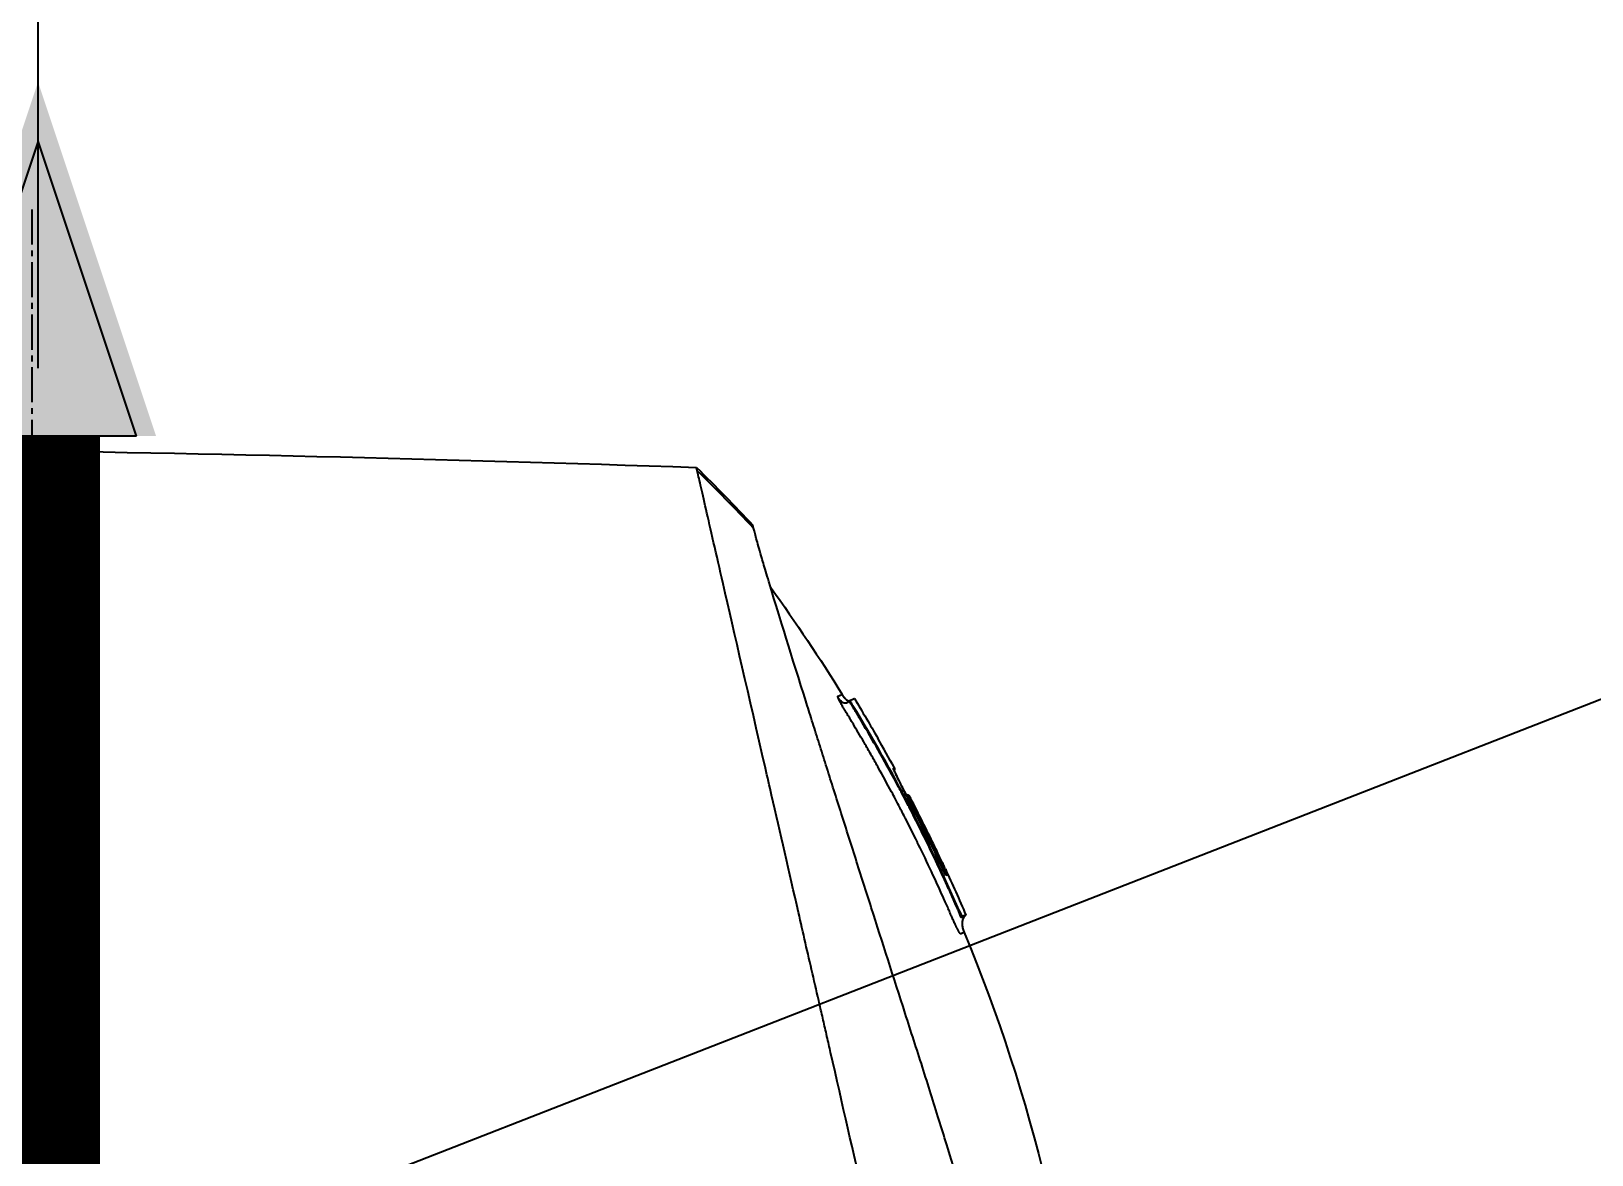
# Model space of a CAD drawing. Header units: millimetres. Extents: x 0 to 4378, y 0 to 2376.
# Drawn here: x 1644.7 to 1720.1, y 1595.6 to 1649.9 of the extents above; entities that cross this region are included whole.
import ezdxf

# ---------------------------------------------------------------- set-up
doc = ezdxf.new("R2010")
doc.units = ezdxf.units.MM
doc.header["$LTSCALE"] = 0.2
doc.linetypes.add('CENTER2', pattern=[1.125, 0.75, -0.125, 0.125, -0.125])
doc.layers.add('02_Center Line', color=1, linetype='CENTER2')
doc.layers.add('12_Before Rev.Num.', color=5, linetype='Continuous')
doc.styles.add('Rainbow-5.0 Style', font='malgunsl.ttf')
doc.dimstyles.new('Rainbow-5.0 Style', dxfattribs={"dimtxt": 4, "dimasz": 2.5, "dimexe": 1, "dimexo": 1, "dimgap": 1, "dimtad": 1, "dimdsep": 46, "dimtxsty": 'Rainbow-5.0 Style', "dimcen": 0, "dimclrd": 251, "dimclre": 251, "dimclrt": 7, "dimazin": 3, "dimtp": 0.1, "dimtm": 0.1, "dimtfac": 0.61, "dimtmove": 0, "dimatfit": 3, "dimfxl": 1, "dimlwd": -1, "dimlwe": -1, "dimarcsym": 1})

# ---------------------------------------------------------------- blocks, each defined once
blk = doc.blocks.new('A$C20a5dee6')
for p, q in [((34.574, 1023.623), (34.574, 1023.623)), ((39.242, 1015.311), (39.209, 1015.277)), ((39.379, 1015.043), (39.353, 1015.016)), ((43.922, 1006.86), (43.859, 1006.835)), ((44.49, 1005.093), (44.518, 1005.121)), ((44.608, 1004.806), (44.656, 1004.854)), ((44.833, 1004.925), (44.785, 1004.877))]:
    blk.add_line(p, q)
for centre, radius, start, end in [((-30.799, 972.597), 82.251, 28.65418, 29.79857), ((-30.136, 972.952), 81.499, 25.8226, 27.58961)]:
    blk.add_arc(centre, radius, start, end)
for centre, major_axis, ratio, start_param, end_param in [((14.853, 987.976), (-32.061, 52.728), 0.606634, 5.046093, 5.111834), ((-25.686, 986.906), (66.266, 26.567), 0.000011, 0.000001, 0.010493), ((-27.395, 984.45), (68.777, 27.59), 0.000012, 0.010241, 0.035276), ((41.969, 1010.635), (-0.0464, 0.0886), 0.999416, 4.712389, 6.054856), ((42.055, 1010.644), (-0.128, 0.063), 0.594731, 5.762809, 5.790684), ((-28.144, 982.574), (70.243, 28.124), 0.000013, 0.010001, 0.034555), ((-29.47, 973.168), (-33.667, 73.33), 1, 4.712389, 4.762315), ((-29.767, 973.086), (37.396, -71.919), 1, 1.521054, 1.570796), ((44.537, 1005.129), (-0.119, 0.275), 0.068449, 1.568978, 3.139771)]:
    blk.add_ellipse(centre, major_axis=major_axis, ratio=ratio, start_param=start_param, end_param=end_param)
for points in [[(-41.572, 1027.473), (-17.109, 1027.718), (7.366, 1027.415), (31.816, 1026.563)], [(31.816, 1026.563), (32.743, 1025.653), (33.651, 1024.722), (34.537, 1023.773)], [(35.402, 1020.755), (36.616, 1019.076), (37.771, 1017.351), (38.858, 1015.588)], [(39.155, 1015.227), (38.961, 1015.08), (38.819, 1015.212), (38.678, 1015.401)], [(39.157, 1015.228), (39.156, 1015.228), (39.155, 1015.227), (39.155, 1015.227)], [(39.201, 1015.269), (39.204, 1015.272), (39.206, 1015.274), (39.208, 1015.277)], [(39.208, 1015.277), (39.208, 1015.277), (39.208, 1015.277), (39.208, 1015.277)], [(39.21, 1015.268), (39.21, 1015.268), (39.21, 1015.268), (39.21, 1015.268)], [(39.21, 1015.268), (39.21, 1015.268), (39.21, 1015.268), (39.21, 1015.268)], [(39.447, 1015.393), (39.833, 1014.758), (40.211, 1014.118), (40.58, 1013.474)], [(40.58, 1013.474), (40.584, 1013.467), (40.587, 1013.459), (40.589, 1013.451)], [(41.339, 1012.023), (41.347, 1012.009), (41.35, 1011.992), (41.35, 1011.975)], [(41.957, 1010.734), (41.958, 1010.735), (41.959, 1010.735), (41.959, 1010.735)], [(42.152, 1010.482), (42.15, 1010.481), (42.122, 1010.466), (42.089, 1010.45)], [(43.841, 1007.157), (44.183, 1006.418), (44.514, 1005.674), (44.833, 1004.925)], [(43.859, 1006.835), (43.859, 1006.836), (43.858, 1006.838), (43.858, 1006.839)], [(44.833, 1004.925), (44.833, 1004.925), (44.774, 1004.901), (44.656, 1004.854)], [(44.753, 1004.084), (44.753, 1004.084), (44.753, 1004.084), (44.753, 1004.084)]]:
    blk.add_open_spline(points, degree=3)
for points, knots in [([(-41.572, 1027.473), (-41.572, 1027.473), (-41.508, 1027.408), (-41.255, 1027.155), (-41.065, 1026.966), (-40.32, 1026.22), (-39.591, 1025.492), (-38.408, 1024.308), (-38.13, 1024.03), (-37.505, 1023.406), (-37.154, 1023.054), (-35.805, 1021.706), (-34.709, 1020.609), (-33.212, 1019.112), (-32.892, 1018.793), (-31.818, 1017.719), (-31.042, 1016.942), (-29.381, 1015.282), (-28.493, 1014.394), (-27.112, 1013.013), (-26.634, 1012.535), (-25.651, 1011.552), (-25.144, 1011.045), (-24.102, 1010.003), (-23.566, 1009.466), (-21.873, 1007.774), (-20.698, 1006.599), (-18.888, 1004.789), (-18.263, 1004.164), (-16.977, 1002.878), (-16.317, 1002.218), (-14.963, 1000.864), (-14.268, 1000.169), (-13.215, 999.116), (-12.858, 998.759), (-11.755, 997.656), (-11.006, 996.907), (-8.625, 994.527), (-6.984, 992.884), (-4.935, 990.837), (-4.533, 990.435), (-3.594, 989.496), (-3.057, 988.958), (-2.165, 988.066), (-1.838, 987.74), (-1.404, 987.306), (-1.341, 987.243), (-1.203, 987.104), (-1.131, 987.032), (-0.806, 986.707), (-0.611, 986.512), (-0.258, 986.159), (-0.162, 986.063), (0.124, 985.777), (0.27, 985.631), (0.58, 985.322), (0.732, 985.17), (0.985, 984.917), (1.085, 984.816), (1.275, 984.626), (1.357, 984.545), (1.554, 984.348), (1.66, 984.241), (1.858, 984.043), (1.948, 983.953), (3.305, 982.598), (4.569, 981.333), (6.636, 979.265), (7.441, 978.46), (9.011, 976.891), (9.777, 976.125), (10.907, 974.994), (11.275, 974.627), (12.375, 973.526), (13.107, 972.795), (16.568, 969.334), (19.239, 966.663), (21.936, 963.966), (22.073, 963.829), (22.346, 963.556), (22.482, 963.42), (22.752, 963.15), (22.887, 963.015), (23.128, 962.774), (23.235, 962.667), (23.887, 962.016), (24.428, 961.474), (25.112, 960.79), (25.263, 960.639), (25.543, 960.359), (25.673, 960.229), (25.933, 959.969), (26.063, 959.839), (26.358, 959.544), (26.523, 959.38), (26.843, 959.06), (26.998, 958.905), (27.326, 958.576), (27.498, 958.404), (27.749, 958.153), (27.827, 958.075), (28.017, 957.885), (28.129, 957.773), (28.37, 957.532), (28.5, 957.402), (28.815, 957.087), (29, 956.902), (29.38, 956.522), (29.574, 956.328), (30.158, 955.744), (30.543, 955.359), (31.012, 954.891), (31.1, 954.802), (31.329, 954.574), (31.467, 954.435), (31.753, 954.149), (31.899, 954.003), (32.2, 953.703), (32.354, 953.548), (32.659, 953.243), (32.81, 953.093), (33.102, 952.8), (33.244, 952.658), (33.661, 952.242), (33.931, 951.972), (34.445, 951.458), (34.689, 951.213), (35.153, 950.749), (35.373, 950.529), (35.989, 949.913), (36.374, 949.529), (37.06, 948.843), (37.366, 948.536), (37.91, 947.992), (38.151, 947.751), (38.578, 947.325), (38.766, 947.136), (39.022, 946.881), (39.097, 946.805), (39.309, 946.594), (39.439, 946.464), (39.775, 946.127), (39.965, 945.938), (40.375, 945.528), (40.562, 945.341), (40.75, 945.153), (40.797, 945.106), (40.843, 945.059), (40.855, 945.048), (40.87, 945.032), (40.874, 945.029), (40.874, 945.029)], [-21.000836, -21.000836, -21.000836, -21.000836, -20.328863, -20.328863, -19.655828, -19.655828, -18.308332, -18.308332, -17.924512, -17.924512, -17.485993, -17.485993, -16.316696, -16.316696, -16.006668, -16.006668, -15.296307, -15.296307, -14.534305, -14.534305, -14.139555, -14.139555, -13.730091, -13.730091, -13.30546, -13.30546, -12.401825, -12.401825, -11.929878, -11.929878, -11.437802, -11.437802, -10.9252, -10.9252, -10.663362, -10.663362, -10.117833, -10.117833, -8.934625, -8.934625, -8.645977, -8.645977, -8.260408, -8.260408, -8.006475, -8.006475, -7.961161, -7.961161, -7.91407, -7.91407, -7.778509, -7.778509, -7.724161, -7.724161, -7.666804, -7.666804, -7.602838, -7.602838, -7.565627, -7.565627, -7.532521, -7.532521, -7.488032, -7.488032, -7.450837, -7.450837, -6.924212, -6.924212, -6.587553, -6.587553, -6.265466, -6.265466, -6.109966, -6.109966, -5.79866, -5.79866, -4.627003, -4.627003, -4.564096, -4.564096, -4.501625, -4.501625, -4.439084, -4.439084, -4.389917, -4.389917, -4.135415, -4.135415, -4.06302, -4.06302, -4.00074, -4.00074, -3.938004, -3.938004, -3.858125, -3.858125, -3.782258, -3.782258, -3.697501, -3.697501, -3.658476, -3.658476, -3.601749, -3.601749, -3.53559, -3.53559, -3.439968, -3.439968, -3.337887, -3.337887, -3.131131, -3.131131, -3.082568, -3.082568, -3.005474, -3.005474, -2.922888, -2.922888, -2.834293, -2.834293, -2.74619, -2.74619, -2.661641, -2.661641, -2.496608, -2.496608, -2.34096, -2.34096, -2.194458, -2.194458, -1.921626, -1.921626, -1.681164, -1.681164, -1.470918, -1.470918, -1.287493, -1.287493, -1.207074, -1.207074, -1.056347, -1.056347, -0.792008, -0.792008, -0.395398, -0.395398, -0.197631, -0.197631, -0.099394, -0.099394, 0, 0, 0, 0]), ([(31.853, 1026.4), (31.853, 1026.403), (31.852, 1026.406), (31.85, 1026.414), (31.849, 1026.417), (31.847, 1026.426), (31.846, 1026.433), (31.842, 1026.45), (31.839, 1026.462), (31.832, 1026.492), (31.828, 1026.51), (31.819, 1026.55), (31.816, 1026.563), (31.816, 1026.563)], [0.000006, 0.000006, 0.000006, 0.000006, 0.0077656, 0.0077656, 0.0144608, 0.0144608, 0.0278513, 0.0278513, 0.0546324, 0.0546324, 0.1081958, 0.1081958, 0.2108493, 0.2108493, 0.2108493, 0.2108493]), ([(44.979, 969.112), (44.858, 969.646), (44.743, 970.163), (44.485, 971.297), (44.344, 971.896), (44.069, 973.079), (43.785, 974.391), (43.161, 977.052), (43.001, 977.712), (42.801, 978.601), (42.748, 978.841), (42.639, 979.326), (42.579, 979.591), (42.436, 980.218), (42.347, 980.598), (42.232, 981.1), (42.203, 981.229), (42.065, 981.831), (41.953, 982.324), (41.658, 983.613), (41.472, 984.419), (40.468, 988.8), (39.437, 993.246), (38.242, 998.537), (38.184, 998.794), (38.063, 999.324), (38.002, 999.588), (37.884, 1000.101), (37.825, 1000.354), (37.534, 1001.611), (37.306, 1002.602), (36.969, 1004.074), (36.857, 1004.563), (36.294, 1007.015), (35.858, 1008.914), (35.344, 1011.162), (35.244, 1011.599), (34.342, 1015.545), (33.65, 1018.558), (32.77, 1022.401), (32.49, 1023.614), (32.174, 1025.005), (32.088, 1025.393), (31.945, 1026.017), (31.887, 1026.255), (31.853, 1026.4)], [0, 0, 0, 0, 0.224226, 0.224226, 0.438481, 0.438481, 0.643813, 0.643813, 0.718212, 0.718212, 0.74576, 0.74576, 0.776284, 0.776284, 0.820204, 0.820204, 0.834927, 0.834927, 0.896521, 0.896521, 0.995652, 0.995652, 1.428405, 1.428405, 1.450296, 1.450296, 1.471663, 1.471663, 1.492327, 1.492327, 1.574835, 1.574835, 1.616316, 1.616316, 1.784634, 1.784634, 1.826029, 1.826029, 2.164003, 2.164003, 2.373598, 2.373598, 2.479923, 2.479923, 2.586935, 2.586935, 2.586935, 2.586935]), ([(-41.763, 1025.683), (-41.763, 1025.683), (-41.763, 1025.683), (-41.002, 1024.922), (-40.559, 1024.479), (-39.825, 1023.745), (-39.652, 1023.572), (-38.008, 1021.928), (-35.953, 1019.873), (-32.872, 1016.792), (-32.161, 1016.081), (-29.683, 1013.603), (-27.804, 1011.724), (-24.801, 1008.721), (-23.723, 1007.643), (-21.46, 1005.38), (-20.269, 1004.189), (-17.752, 1001.672), (-16.421, 1000.341), (-13.616, 997.536), (-12.138, 996.058), (-9.877, 993.797), (-9.101, 993.022), (-7.021, 990.941), (-5.711, 989.632), (-4.083, 988.003), (-3.757, 987.678), (-3.224, 987.144), (-3.026, 986.947), (-2.615, 986.536), (-2.457, 986.378), (-2.116, 986.036), (-1.936, 985.856), (-1.599, 985.52), (-1.443, 985.364), (-1.005, 984.926), (-0.724, 984.645), (-0.365, 984.285), (-0.286, 984.207), (-0.116, 984.036), (-0.026, 983.947), (0.284, 983.637), (0.438, 983.483), (1.037, 982.884), (1.445, 982.476), (3.501, 980.42), (5.158, 978.763), (7.562, 976.359), (8.322, 975.599), (10.536, 973.384), (11.984, 971.937), (14.725, 969.196), (16.024, 967.897), (17.892, 966.029), (18.475, 965.446), (20.185, 963.736), (21.3, 962.621), (23.403, 960.518), (24.395, 959.527), (26.255, 957.666), (27.129, 956.792), (28.368, 955.554), (28.754, 955.167), (29.491, 954.431), (29.841, 954.08), (30.834, 953.088), (31.456, 952.465), (32.581, 951.341), (33.087, 950.834), (34.418, 949.503), (35.195, 948.726), (36.142, 947.779), (36.388, 947.533), (37.028, 946.893), (37.391, 946.53), (38.188, 945.733), (38.556, 945.365), (38.868, 945.053), (38.923, 944.998), (39.041, 944.881), (39.094, 944.827), (39.165, 944.756), (39.183, 944.738), (39.183, 944.738)], [-15.738203, -15.738203, -15.738203, -15.738203, -14.793481, -14.793481, -14.173934, -14.173934, -13.996984, -13.996984, -12.579476, -12.579476, -12.176243, -12.176243, -11.215253, -11.215253, -10.695697, -10.695697, -10.142358, -10.142358, -9.539575, -9.539575, -8.883963, -8.883963, -8.543526, -8.543526, -7.972636, -7.972636, -7.829924, -7.829924, -7.73886, -7.73886, -7.680875, -7.680875, -7.616244, -7.616244, -7.560081, -7.560081, -7.459116, -7.459116, -7.430908, -7.430908, -7.397967, -7.397967, -7.318024, -7.318024, -7.146824, -7.146824, -6.455961, -6.455961, -6.135134, -6.135134, -5.518203, -5.518203, -4.951279, -4.951279, -4.691225, -4.691225, -4.182012, -4.182012, -3.710062, -3.710062, -3.272291, -3.272291, -3.069642, -3.069642, -2.879581, -2.879581, -2.522736, -2.522736, -2.208798, -2.208798, -1.659444, -1.659444, -1.453529, -1.453529, -1.091939, -1.091939, -0.546675, -0.546675, -0.410051, -0.410051, -0.205023, -0.205023, 0, 0, 0, 0]), ([(34.574, 1023.623), (34.551, 1023.714), (34.539, 1023.764), (34.538, 1023.772), (34.537, 1023.773), (34.537, 1023.773), (34.537, 1023.773)], [0.0004853, 0.0004853, 0.0004853, 0.0004853, 0.914072, 0.914072, 0.914072, 0.9967356, 0.9967356, 0.9967356, 0.9967356]), ([(48.507, 978.945), (48.32, 979.551), (48.123, 980.188), (47.717, 981.502), (47.506, 982.183), (46.856, 984.287), (46.397, 985.771), (45.606, 988.335), (45.281, 989.385), (44.863, 990.74), (44.774, 991.029), (44.642, 991.457), (44.597, 991.604), (44.333, 992.458), (44.113, 993.169), (43.777, 994.257), (43.656, 994.645), (43.404, 995.456), (43.274, 995.872), (43.009, 996.717), (42.872, 997.149), (42.595, 998.018), (42.456, 998.453), (42.179, 999.316), (42.041, 999.746), (41.342, 1001.92), (40.794, 1003.628), (40.139, 1005.68), (40.014, 1006.072), (39.633, 1007.268), (39.381, 1008.061), (38.887, 1009.613), (38.646, 1010.373), (38.297, 1011.475), (38.184, 1011.832), (37.962, 1012.535), (37.854, 1012.879), (37.642, 1013.551), (37.537, 1013.884), (37.332, 1014.536), (37.229, 1014.862), (37.087, 1015.316), (37.041, 1015.46), (36.295, 1017.839), (35.724, 1019.683), (35.261, 1021.221), (35.212, 1021.384), (35.085, 1021.812), (35.012, 1022.06), (34.849, 1022.619), (34.769, 1022.9), (34.676, 1023.236), (34.65, 1023.334), (34.606, 1023.5), (34.588, 1023.569), (34.574, 1023.623)], [0.00002, 0.00002, 0.00002, 0.00002, 0.259158, 0.259158, 0.518708, 0.518708, 1.038075, 1.038075, 1.384705, 1.384705, 1.477831, 1.477831, 1.526561, 1.526561, 1.759973, 1.759973, 1.890971, 1.890971, 2.029156, 2.029156, 2.171186, 2.171186, 2.316283, 2.316283, 2.460898, 2.460898, 3.049329, 3.049329, 3.189055, 3.189055, 3.478614, 3.478614, 3.769885, 3.769885, 3.913253, 3.913253, 4.056001, 4.056001, 4.19686, 4.19686, 4.341119, 4.341119, 4.411312, 4.411312, 5.498875, 5.498875, 5.634552, 5.634552, 5.872375, 5.872375, 6.229939, 6.229939, 6.408513, 6.408513, 6.587137, 6.587137, 6.587137, 6.587137]), ([(38.678, 1015.401), (38.667, 1015.428), (38.659, 1015.45), (38.654, 1015.467), (38.65, 1015.479), (38.648, 1015.493), (38.649, 1015.497), (38.649, 1015.499), (38.649, 1015.5), (38.65, 1015.501), (38.651, 1015.503), (38.653, 1015.504), (38.658, 1015.506), (38.661, 1015.508), (38.669, 1015.51), (38.673, 1015.512), (38.674, 1015.513), (38.674, 1015.513), (38.675, 1015.513), (38.692, 1015.52), (38.706, 1015.526), (38.721, 1015.532), (38.722, 1015.532), (38.722, 1015.533), (38.723, 1015.533), (38.753, 1015.545), (38.776, 1015.554), (38.796, 1015.563), (38.797, 1015.563), (38.797, 1015.563), (38.797, 1015.563), (38.839, 1015.58), (38.858, 1015.588), (38.858, 1015.588)], [0, 0, 0, 0, 0.03125, 0.03125, 0.03125, 0.0538826, 0.0538826, 0.0538826, 0.0625, 0.0625, 0.0625, 0.09375, 0.09375, 0.09375, 0.1203995, 0.1203995, 0.1203995, 0.125, 0.125, 0.125, 0.2456137, 0.2456137, 0.2456137, 0.25, 0.25, 0.25, 0.4970952, 0.4970952, 0.4970952, 0.5, 0.5, 0.5, 0.9991339, 0.9991339, 0.9991339, 0.9991339]), ([(43.774, 1005.71), (43.761, 1005.739), (43.748, 1005.769), (43.734, 1005.801), (43.546, 1006.22), (43.36, 1006.628), (43.174, 1007.025), (42.964, 1007.474), (42.756, 1007.908), (42.55, 1008.328), (42.529, 1008.371), (42.509, 1008.413), (42.488, 1008.455), (42.29, 1008.856), (42.095, 1009.245), (41.903, 1009.62), (41.896, 1009.632), (41.89, 1009.645), (41.884, 1009.657), (41.785, 1009.85), (41.686, 1010.041), (41.588, 1010.227), (41.491, 1010.414), (41.413, 1010.561), (41.297, 1010.778), (41.279, 1010.813), (41.26, 1010.849), (41.241, 1010.884), (41.029, 1011.279), (40.821, 1011.659), (40.617, 1012.026), (40.504, 1012.23), (40.398, 1012.419), (40.29, 1012.609), (40.187, 1012.791), (40.082, 1012.974), (39.966, 1013.176), (39.785, 1013.488), (39.612, 1013.783), (39.437, 1014.077), (39.382, 1014.171), (39.326, 1014.264), (39.27, 1014.357), (39.253, 1014.385), (39.236, 1014.413), (39.219, 1014.441), (39.183, 1014.502), (39.146, 1014.562), (39.109, 1014.623), (39.091, 1014.653), (39.073, 1014.683), (39.054, 1014.714), (39.036, 1014.744), (39.018, 1014.774), (39, 1014.805), (38.972, 1014.851), (38.945, 1014.897), (38.919, 1014.942), (38.911, 1014.956), (38.903, 1014.969), (38.896, 1014.983), (38.879, 1015.012), (38.863, 1015.04), (38.848, 1015.068), (38.833, 1015.095), (38.818, 1015.122), (38.804, 1015.148), (38.776, 1015.2), (38.751, 1015.248), (38.73, 1015.29), (38.719, 1015.312), (38.71, 1015.332), (38.701, 1015.35), (38.692, 1015.369), (38.685, 1015.386), (38.678, 1015.401)], [0.7479366, 0.7479366, 0.7479366, 0.7479366, 0.75, 0.75, 0.75, 0.7778267, 0.7778267, 0.7778267, 0.8093257, 0.8093257, 0.8093257, 0.8125, 0.8125, 0.8125, 0.8427642, 0.8427642, 0.8427642, 0.84375, 0.84375, 0.84375, 0.859375, 0.859375, 0.859375, 0.875, 0.875, 0.875, 0.8775605, 0.8775605, 0.8775605, 0.90625, 0.90625, 0.90625, 0.9222304, 0.9222304, 0.9222304, 0.9375, 0.9375, 0.9375, 0.9612141, 0.9612141, 0.9612141, 0.96875, 0.96875, 0.96875, 0.9710053, 0.9710053, 0.9710053, 0.9758787, 0.9758787, 0.9758787, 0.9783012, 0.9783012, 0.9783012, 0.9807089, 0.9807089, 0.9807089, 0.984375, 0.984375, 0.984375, 0.9854706, 0.9854706, 0.9854706, 0.987866, 0.987866, 0.987866, 0.9902844, 0.9902844, 0.9902844, 0.9951532, 0.9951532, 0.9951532, 0.9975841, 0.9975841, 0.9975841, 1, 1, 1, 1]), ([(38.858, 1015.588), (38.899, 1015.521), (38.944, 1015.456), (39.025, 1015.367), (39.057, 1015.337), (39.112, 1015.3), (39.133, 1015.289), (39.17, 1015.275), (39.186, 1015.271), (39.202, 1015.269)], [0, 0, 0, 0, 0.02346593, 0.02346593, 0.03626259, 0.03626259, 0.04335885, 0.04335885, 0.04811516, 0.04811516, 0.04811516, 0.04811516]), ([(38.858, 1015.588), (38.901, 1015.519), (38.947, 1015.451), (39.034, 1015.359), (39.068, 1015.327), (39.13, 1015.29), (39.155, 1015.279), (39.188, 1015.272), (39.195, 1015.27), (39.202, 1015.269)], [0, 0, 0, 0, 0.02434231, 0.02434231, 0.03801412, 0.03801412, 0.04603239, 0.04603239, 0.04810741, 0.04810741, 0.04810741, 0.04810741]), ([(39.047, 1015.181), (39.065, 1015.183), (39.062, 1015.183), (39.092, 1015.191), (39.114, 1015.201), (39.138, 1015.215), (39.144, 1015.219), (39.152, 1015.225), (39.154, 1015.226), (39.155, 1015.227)], [0.5336392, 0.5336392, 0.5336392, 0.5336392, 0.53697532, 0.53697532, 0.54707156, 0.54707156, 0.55523752, 0.55523752, 0.56271194, 0.56271194, 0.56271194, 0.56271194]), ([(39.157, 1015.228), (39.158, 1015.229), (39.159, 1015.23), (39.16, 1015.231), (39.16, 1015.231), (39.162, 1015.232), (39.162, 1015.232), (39.165, 1015.235), (39.166, 1015.236), (39.168, 1015.238), (39.169, 1015.238), (39.171, 1015.24), (39.173, 1015.242), (39.176, 1015.245), (39.178, 1015.246), (39.182, 1015.251), (39.186, 1015.254), (39.195, 1015.263), (39.202, 1015.269), (39.208, 1015.276)], [0, 0, 0, 0, 0.00146948, 0.00146948, 0.00344082, 0.00344082, 0.00640094, 0.00640094, 0.00744169, 0.00744169, 0.00794693, 0.00794693, 0.00859822, 0.00859822, 0.0093315, 0.0093315, 0.01061688, 0.01061688, 0.01339941, 0.01339941, 0.01339941, 0.01339941]), ([(39.353, 1015.016), (39.353, 1015.017), (39.287, 1015.127), (39.244, 1015.204), (39.201, 1015.281), (39.208, 1015.275), (39.208, 1015.276), (39.208, 1015.276), (39.208, 1015.277), (39.209, 1015.277)], [0, 0, 0, 0, 0.25, 0.25, 0.25, 0.5, 0.5, 0.5, 0.840661, 0.840661, 0.840661, 0.840661]), ([(39.379, 1015.043), (39.371, 1015.057), (39.362, 1015.071), (39.346, 1015.099), (39.338, 1015.113), (39.32, 1015.144), (39.311, 1015.161), (39.292, 1015.194), (39.283, 1015.211), (39.268, 1015.241), (39.261, 1015.255), (39.25, 1015.28), (39.246, 1015.29), (39.241, 1015.306), (39.241, 1015.31), (39.243, 1015.311)], [-0.04708138, -0.04708138, -0.04708138, -0.04708138, -0.04206155, -0.04206155, -0.03717867, -0.03717867, -0.03071828, -0.03071828, -0.02354661, -0.02354661, -0.01630299, -0.01630299, -0.00841386, -0.00841386, -0.00000018, -0.00000018, -0.00000018, -0.00000018]), ([(39.243, 1015.311), (39.312, 1015.339), (39.364, 1015.36), (39.431, 1015.386), (39.447, 1015.393), (39.447, 1015.393)], [-1.1132476, -1.1132476, -1.1132476, -1.1132476, -0.8232096, -0.8232096, -0.5568623, -0.5568623, -0.5568623, -0.5568623]), ([(41.892, 1010.529), (41.79, 1010.724), (41.687, 1010.918), (41.583, 1011.112), (41.291, 1011.658), (40.994, 1012.198), (40.689, 1012.736), (40.427, 1013.2), (40.161, 1013.661), (39.89, 1014.12), (39.822, 1014.235), (39.754, 1014.349), (39.685, 1014.463), (39.651, 1014.52), (39.617, 1014.578), (39.583, 1014.635), (39.566, 1014.663), (39.548, 1014.692), (39.531, 1014.72), (39.514, 1014.749), (39.497, 1014.777), (39.48, 1014.806), (39.445, 1014.863), (39.41, 1014.919), (39.376, 1014.977), (39.369, 1014.99), (39.361, 1015.003), (39.353, 1015.016)], [0.5421635, 0.5421635, 0.5421635, 0.5421635, 0.6006248, 0.6006248, 0.6006248, 0.7652776, 0.7652776, 0.7652776, 0.9072115, 0.9072115, 0.9072115, 0.942695, 0.942695, 0.942695, 0.9604367, 0.9604367, 0.9604367, 0.9693076, 0.9693076, 0.9693076, 0.9781784, 0.9781784, 0.9781784, 0.9959202, 0.9959202, 0.9959202, 1, 1, 1, 1]), ([(44.518, 1005.121), (43.777, 1006.833), (42.978, 1008.517), (41.263, 1011.827), (40.35, 1013.448), (39.379, 1015.043)], [-1.119586, -1.119586, -1.119586, -1.119586, -0.560022, -0.560022, -0.000001, -0.000001, -0.000001, -0.000001]), ([(42.088, 1010.452), (42.035, 1010.553), (41.983, 1010.654), (41.932, 1010.754), (41.881, 1010.853), (41.832, 1010.95), (41.785, 1011.044), (41.738, 1011.138), (41.693, 1011.229), (41.651, 1011.314), (41.609, 1011.399), (41.57, 1011.478), (41.536, 1011.551), (41.501, 1011.624), (41.47, 1011.69), (41.444, 1011.748), (41.418, 1011.806), (41.396, 1011.855), (41.379, 1011.895), (41.362, 1011.936), (41.35, 1011.967), (41.344, 1011.989), (41.337, 1012.01), (41.336, 1012.021), (41.339, 1012.023)], [0, 0, 0, 0, 0.125, 0.125, 0.125, 0.25, 0.25, 0.25, 0.375, 0.375, 0.375, 0.499999, 0.499999, 0.499999, 0.625, 0.625, 0.625, 0.75, 0.75, 0.75, 0.875, 0.875, 0.875, 1, 1, 1, 1]), ([(41.347, 1011.985), (41.347, 1011.985), (41.347, 1011.984), (41.349, 1011.978), (41.352, 1011.967), (41.367, 1011.926), (41.384, 1011.884), (41.439, 1011.758), (41.483, 1011.662), (41.593, 1011.432), (41.66, 1011.295), (41.807, 1011), (41.889, 1010.838), (42.011, 1010.601), (42.049, 1010.527), (42.088, 1010.452)], [0.0216019, 0.0216019, 0.0216019, 0.0216019, 0.0269405, 0.0269405, 0.0451373, 0.0451373, 0.0828541, 0.0828541, 0.1358956, 0.1358956, 0.1907173, 0.1907173, 0.246394, 0.246394, 0.2715432, 0.2715432, 0.2715432, 0.2715432]), ([(41.379, 1012.038), (41.38, 1012.037), (41.381, 1012.035), (41.386, 1012.023), (41.388, 1012.012), (41.39, 1011.99), (41.389, 1011.979), (41.385, 1011.959), (41.382, 1011.95), (41.375, 1011.936), (41.371, 1011.931), (41.367, 1011.926)], [-0.00087939, -0.00087939, -0.00087939, -0.00087939, 0, 0, 0.00436612, 0.00436612, 0.00867322, 0.00867322, 0.01202355, 0.01202355, 0.01406512, 0.01406512, 0.01406512, 0.01406512]), ([(43.377, 1007.551), (43.189, 1007.949), (42.996, 1008.347), (42.802, 1008.742), (42.607, 1009.137), (42.41, 1009.529), (42.206, 1009.924), (42.103, 1010.125), (41.998, 1010.327), (41.892, 1010.529)], [0.2429801, 0.2429801, 0.2429801, 0.2429801, 0.362195, 0.362195, 0.362195, 0.4814099, 0.4814099, 0.4814099, 0.5421635, 0.5421635, 0.5421635, 0.5421635]), ([(41.962, 1010.736), (41.969, 1010.739), (41.976, 1010.741), (41.991, 1010.743), (41.999, 1010.743), (42.022, 1010.742), (42.038, 1010.738), (42.062, 1010.729), (42.07, 1010.724), (42.085, 1010.712), (42.091, 1010.705), (42.096, 1010.697)], [-0.01932859, -0.01932859, -0.01932859, -0.01932859, -0.01686752, -0.01686752, -0.01403596, -0.01403596, -0.0080494, -0.0080494, -0.00399872, -0.00399872, -0.00001431, -0.00001431, -0.00001431, -0.00001431]), ([(42.057, 1010.681), (42.057, 1010.681), (42.057, 1010.68), (42.057, 1010.678), (42.057, 1010.678), (42.058, 1010.677), (42.058, 1010.676), (42.059, 1010.674), (42.059, 1010.672), (42.06, 1010.669), (42.061, 1010.669), (42.061, 1010.668), (42.062, 1010.667), (42.063, 1010.663), (42.065, 1010.659), (42.066, 1010.655), (42.068, 1010.651), (42.07, 1010.647), (42.072, 1010.643), (42.074, 1010.639), (42.076, 1010.635), (42.078, 1010.631), (42.08, 1010.627), (42.082, 1010.622), (42.084, 1010.618), (42.088, 1010.609), (42.092, 1010.6), (42.097, 1010.592), (42.1, 1010.584), (42.104, 1010.576), (42.108, 1010.568), (42.122, 1010.54), (42.137, 1010.511), (42.152, 1010.482)], [0, 0, 0, 0, 0.046422, 0.046422, 0.046422, 0.063135, 0.063135, 0.063135, 0.11053, 0.11053, 0.11053, 0.12627, 0.12627, 0.12627, 0.18889, 0.18889, 0.18889, 0.251509, 0.251509, 0.251509, 0.313558, 0.313558, 0.313558, 0.37668, 0.37668, 0.37668, 0.501837, 0.501837, 0.501837, 0.609274, 0.609274, 0.609274, 1, 1, 1, 1]), ([(43.583, 1007.707), (43.582, 1007.709), (43.581, 1007.711), (43.579, 1007.714), (43.558, 1007.759), (43.536, 1007.805), (43.513, 1007.853), (43.468, 1007.948), (43.421, 1008.046), (43.372, 1008.146), (43.324, 1008.247), (43.275, 1008.349), (43.225, 1008.451)], [0.6844931, 0.6844931, 0.6844931, 0.6844931, 0.6875004, 0.6875004, 0.6875004, 0.7500001, 0.7500001, 0.7500001, 0.8750003, 0.8750003, 0.8750003, 1, 1, 1, 1]), ([(44.49, 1005.093), (44.483, 1005.109), (44.476, 1005.125), (44.469, 1005.14), (44.463, 1005.155), (44.457, 1005.169), (44.451, 1005.183), (44.413, 1005.27), (44.375, 1005.357), (44.337, 1005.444), (44.315, 1005.494), (44.293, 1005.544), (44.271, 1005.595), (44.248, 1005.645), (44.226, 1005.696), (44.204, 1005.746), (44.114, 1005.948), (44.024, 1006.149), (43.933, 1006.35), (43.751, 1006.752), (43.566, 1007.152), (43.377, 1007.551)], [0.0000001, 0.0000001, 0.0000001, 0.0000001, 0.0045503, 0.0045503, 0.0045503, 0.0087839, 0.0087839, 0.0087839, 0.034354, 0.034354, 0.034354, 0.0492559, 0.0492559, 0.0492559, 0.0641577, 0.0641577, 0.0641577, 0.1237652, 0.1237652, 0.1237652, 0.2429801, 0.2429801, 0.2429801, 0.2429801]), ([(43.841, 1007.157), (43.816, 1007.212), (43.787, 1007.274), (43.755, 1007.343), (43.721, 1007.416), (43.683, 1007.496), (43.642, 1007.581), (43.623, 1007.622), (43.603, 1007.664), (43.583, 1007.707)], [0.3828608, 0.3828608, 0.3828608, 0.3828608, 0.5000001, 0.5000001, 0.5000001, 0.6250007, 0.6250007, 0.6250007, 0.6844931, 0.6844931, 0.6844931, 0.6844931]), ([(43.826, 1006.908), (43.829, 1006.908), (43.832, 1006.908), (43.853, 1006.906), (43.87, 1006.901), (43.894, 1006.889), (43.901, 1006.884), (43.915, 1006.872), (43.92, 1006.866), (43.922, 1006.86)], [0.00339509, 0.00339509, 0.00339509, 0.00339509, 0.00434697, 0.00434697, 0.00936629, 0.00936629, 0.01210725, 0.01210725, 0.01541577, 0.01541577, 0.01541577, 0.01541577]), ([(44.37, 1004.365), (44.364, 1004.378), (44.357, 1004.391), (44.351, 1004.405), (44.345, 1004.418), (44.338, 1004.432), (44.332, 1004.446), (44.318, 1004.474), (44.305, 1004.503), (44.291, 1004.533), (44.264, 1004.594), (44.236, 1004.655), (44.209, 1004.717), (44.195, 1004.748), (44.182, 1004.779), (44.169, 1004.81), (44.158, 1004.834), (44.148, 1004.858), (44.137, 1004.882), (44.135, 1004.888), (44.133, 1004.893), (44.13, 1004.899), (44.109, 1004.949), (44.087, 1004.998), (44.065, 1005.048), (44.049, 1005.087), (44.032, 1005.125), (44.015, 1005.165), (43.931, 1005.355), (43.86, 1005.517), (43.774, 1005.71)], [0.71415673, 0.71415673, 0.71415673, 0.71415673, 0.71531044, 0.71531044, 0.71531044, 0.7164591, 0.7164591, 0.7164591, 0.71875, 0.71875, 0.71875, 0.72340425, 0.72340425, 0.72340425, 0.72567726, 0.72567726, 0.72567726, 0.72744673, 0.72744673, 0.72744673, 0.72785169, 0.72785169, 0.72785169, 0.73155671, 0.73155671, 0.73155671, 0.734375, 0.734375, 0.734375, 0.74793659, 0.74793659, 0.74793659, 0.74793659]), ([(44.608, 1004.806), (44.607, 1004.806), (44.606, 1004.806), (44.604, 1004.809), (44.602, 1004.812), (44.601, 1004.815), (44.599, 1004.819), (44.596, 1004.824), (44.594, 1004.831), (44.59, 1004.84), (44.587, 1004.848), (44.583, 1004.858), (44.579, 1004.868), (44.569, 1004.896), (44.557, 1004.931), (44.542, 1004.969), (44.532, 1004.996), (44.519, 1005.024), (44.507, 1005.053), (44.501, 1005.066), (44.495, 1005.08), (44.49, 1005.093)], [0, 0, 0, 0, 0.113476, 0.113476, 0.113476, 0.199772, 0.199772, 0.199772, 0.314498, 0.314498, 0.314498, 0.426157, 0.426157, 0.426157, 0.710514, 0.710514, 0.710514, 0.908214, 0.908214, 0.908214, 1, 1, 1, 1]), ([(44.785, 1004.877), (44.786, 1004.877), (44.781, 1004.875), (44.772, 1004.872), (44.763, 1004.868), (44.75, 1004.863), (44.732, 1004.856), (44.715, 1004.849), (44.692, 1004.84), (44.666, 1004.829), (44.659, 1004.826), (44.652, 1004.824), (44.645, 1004.821), (44.642, 1004.819), (44.638, 1004.818), (44.634, 1004.816), (44.631, 1004.815), (44.627, 1004.813), (44.623, 1004.812), (44.619, 1004.81), (44.615, 1004.809), (44.611, 1004.807), (44.61, 1004.807), (44.609, 1004.806), (44.608, 1004.806)], [0.5000607, 0.5000607, 0.5000607, 0.5000607, 0.636912, 0.636912, 0.636912, 0.773829, 0.773829, 0.773829, 0.9107426, 0.9107426, 0.9107426, 0.944971, 0.944971, 0.944971, 0.9620852, 0.9620852, 0.9620852, 0.9791994, 0.9791994, 0.9791994, 0.9963136, 0.9963136, 0.9963136, 0.9999009, 0.9999009, 0.9999009, 0.9999009]), ([(44.785, 1004.877), (44.752, 1004.843), (44.723, 1004.804), (44.678, 1004.717), (44.663, 1004.669), (44.647, 1004.568), (44.646, 1004.516), (44.656, 1004.395), (44.671, 1004.326), (44.708, 1004.2), (44.729, 1004.141), (44.753, 1004.084)], [0, 0, 0, 0, 0.01428743, 0.01428743, 0.02928516, 0.02928516, 0.04474988, 0.04474988, 0.06569789, 0.06569789, 0.08425725, 0.08425725, 0.08425725, 0.08425725]), ([(44.518, 1004.082), (44.516, 1004.085), (44.514, 1004.089), (44.512, 1004.092), (44.504, 1004.106), (44.495, 1004.121), (44.486, 1004.138), (44.467, 1004.172), (44.446, 1004.212), (44.424, 1004.256), (44.412, 1004.279), (44.401, 1004.302), (44.388, 1004.327), (44.382, 1004.34), (44.376, 1004.352), (44.37, 1004.365)], [0.703125, 0.703125, 0.703125, 0.703125, 0.70373263, 0.70373263, 0.70373263, 0.70603388, 0.70603388, 0.70603388, 0.71067629, 0.71067629, 0.71067629, 0.71299904, 0.71299904, 0.71299904, 0.71415673, 0.71415673, 0.71415673, 0.71415673]), ([(44.753, 1004.084), (44.753, 1004.084), (44.747, 1004.082), (44.738, 1004.078), (44.732, 1004.076), (44.725, 1004.073), (44.716, 1004.07), (44.709, 1004.067), (44.701, 1004.064), (44.692, 1004.06), (44.685, 1004.057), (44.677, 1004.054), (44.668, 1004.05), (44.658, 1004.046), (44.647, 1004.041), (44.634, 1004.036), (44.629, 1004.034), (44.623, 1004.032), (44.617, 1004.03), (44.617, 1004.029), (44.616, 1004.029), (44.615, 1004.029), (44.612, 1004.028), (44.608, 1004.026), (44.605, 1004.025), (44.601, 1004.023), (44.6, 1004.023), (44.594, 1004.021), (44.589, 1004.019), (44.585, 1004.017), (44.581, 1004.016), (44.58, 1004.016), (44.58, 1004.016), (44.579, 1004.015), (44.577, 1004.015), (44.576, 1004.014), (44.576, 1004.014), (44.575, 1004.014), (44.574, 1004.014), (44.572, 1004.013), (44.571, 1004.013), (44.569, 1004.014), (44.566, 1004.016), (44.566, 1004.016), (44.565, 1004.017), (44.565, 1004.017), (44.557, 1004.024), (44.547, 1004.037), (44.534, 1004.056), (44.529, 1004.064), (44.524, 1004.072), (44.518, 1004.082)], [0.5675012, 0.5675012, 0.5675012, 0.5675012, 0.6039167, 0.6039167, 0.6039167, 0.625, 0.625, 0.625, 0.6420973, 0.6420973, 0.6420973, 0.65625, 0.65625, 0.65625, 0.671875, 0.671875, 0.671875, 0.6787717, 0.6787717, 0.6787717, 0.6796875, 0.6796875, 0.6796875, 0.6835937, 0.6835937, 0.6835937, 0.6875, 0.6875, 0.6875, 0.6906377, 0.6906377, 0.6906377, 0.6914062, 0.6914062, 0.6914062, 0.6933594, 0.6933594, 0.6933594, 0.6953125, 0.6953125, 0.6953125, 0.6969329, 0.6969329, 0.6969329, 0.6972656, 0.6972656, 0.6972656, 0.7014726, 0.7014726, 0.7014726, 0.703125, 0.703125, 0.703125, 0.703125]), ([(44.753, 1004.084), (48.039, 996.175), (50.047, 987.65), (50.972, 977.667), (51.073, 976.208), (51.187, 973.812), (51.218, 972.875), (51.246, 971.411), (51.253, 970.86), (51.255, 970.357)], [0, 0, 0, 0, 2.569332, 2.569332, 3.007712, 3.007712, 3.288956, 3.288956, 3.446993, 3.446993, 3.446993, 3.446993])]:
    blk.add_open_spline(points, degree=3, knots=knots)
at = {"layer": '02_Center Line', "ltscale": 11.288275}
blk.add_line((-0.3, 1039.029), (-0.3, 522.783), dxfattribs=at)
blk = doc.blocks.new('*D147')
at = {"color": 251, "linetype": 'ByBlock', "transparency": 16777216}
for p, q in [((1588.544, 1699.157), (1769.201, 1699.157)), ((1765.201, 1598.457), (1765.201, 1689.157)), ((1699.244, 1588.457), (1769.201, 1588.457))]:
    blk.add_line(p, q, dxfattribs=at)
at = {"color": 251, "transparency": 16777216}
for points in [[(1763.534, 1689.157), (1766.868, 1689.157), (1765.201, 1699.157)], [(1763.534, 1598.457), (1766.868, 1598.457), (1765.201, 1588.457)]]:
    blk.add_solid(points, dxfattribs=at)
at = {"layer": 'Defpoints', "color": 0, "transparency": 16777216}
for p in [(1584.544, 1699.157), (1765.201, 1699.157), (1695.244, 1588.457)]:
    blk.add_point(p, dxfattribs=at)
at = {"color": 7, "transparency": 16777216, "insert": (1752.88, 1643.807), "char_height": 16, "attachment_point": 5, "rotation": 90, "style": 'Rainbow-5.0 Style'}
blk.add_mtext('110.7', dxfattribs=at)
blk = doc.blocks.new('*D149')
at = {"color": 251, "linetype": 'ByBlock', "transparency": 16777216}
for p, q in [((1534.346, 1744.324), (1534.346, 1816.218)), ((1645.046, 1633.624), (1645.046, 1816.218)), ((1544.346, 1812.218), (1635.046, 1812.218))]:
    blk.add_line(p, q, dxfattribs=at)
at = {"color": 251, "transparency": 16777216}
for points in [[(1544.346, 1813.885), (1544.346, 1810.551), (1534.346, 1812.218)], [(1635.046, 1813.885), (1635.046, 1810.551), (1645.046, 1812.218)]]:
    blk.add_solid(points, dxfattribs=at)
at = {"layer": 'Defpoints', "color": 0, "transparency": 16777216}
for p in [(1645.046, 1812.218), (1534.346, 1740.324), (1645.046, 1629.624)]:
    blk.add_point(p, dxfattribs=at)
at = {"color": 7, "transparency": 16777216, "insert": (1589.696, 1824.539), "char_height": 16, "attachment_point": 5, "style": 'Rainbow-5.0 Style'}
blk.add_mtext('110.7', dxfattribs=at)
blk = doc.blocks.new('*D151')
at = {"color": 251, "linetype": 'ByBlock', "transparency": 16777216}
for p, q in [((1649.046, 1699.157), (1818.696, 1699.157)), ((1814.696, 781.457), (1814.696, 1689.157)), ((1649.046, 771.457), (1818.696, 771.457))]:
    blk.add_line(p, q, dxfattribs=at)
at = {"color": 251, "transparency": 16777216}
for points in [[(1813.029, 1689.157), (1816.362, 1689.157), (1814.696, 1699.157)], [(1813.029, 781.457), (1816.362, 781.457), (1814.696, 771.457)]]:
    blk.add_solid(points, dxfattribs=at)
at = {"layer": 'Defpoints', "color": 0, "transparency": 16777216}
for p in [(1645.046, 1699.157), (1814.696, 1699.157), (1645.046, 771.457)]:
    blk.add_point(p, dxfattribs=at)
at = {"color": 7, "transparency": 16777216, "insert": (1802.424, 1235.307), "char_height": 16, "attachment_point": 5, "rotation": 90, "style": 'Rainbow-5.0 Style'}
blk.add_mtext('927.7', dxfattribs=at)
blk = doc.blocks.new('A$Ca1632f6c')
at = {"layer": '12_Before Rev.Num.'}
blk.add_hatch(color=256, dxfattribs=at).paths.add_polyline_path([(0, 49.156), (-4.752, 34.9), (4.752, 34.9)])
for p, q in [((0, 46.78), (-3.96, 34.9)), ((3.96, 34.9), (0, 46.78)), ((3.96, 34.9), (-3.96, 34.9))]:
    blk.add_line(p, q, dxfattribs=at)
at = {"layer": '12_Before Rev.Num.', "const_width": 5}
blk.add_lwpolyline([(0, 34.9), (0, 0)], dxfattribs=at)

msp = doc.modelspace()

# ---------------------------------------------------------------- block references
msp.add_blockref('A$C20a5dee6', (1645.046, 602.257))
at = {"xscale": 1.2, "yscale": 1.2, "zscale": 1.2}
msp.add_blockref('A$Ca1632f6c', (1645.048, 1588.457), dxfattribs=at)

# ---------------------------------------------------------------- dimensions: what is measured, and where the dimension line sits
dim = msp.add_linear_dim(base=(1645.046, 1812.218), p1=(1534.346, 1740.324), p2=(1645.046, 1629.624), dimstyle='Rainbow-5.0 Style', override={"dimscale": 4, "dimtol": 0, "dimlim": 0, "dimtp": 0.1, "dimtm": 0.1, "dimtfac": 0.61, "dimtdec": 2, "dimtolj": 0, "dimtzin": 8})
dim.commit()
dim.dimension.update_dxf_attribs({"geometry": '*D149', "text_midpoint": (1589.696, 1824.539)})
for base, p1, p2, picture, middle in [((1765.201, 1699.157), (1695.244, 1588.457), (1584.544, 1699.157), '*D147', (1752.88, 1643.807)), ((1814.696, 1699.157), (1645.046, 771.457), (1645.046, 1699.157), '*D151', (1802.424, 1235.307))]:
    dim = msp.add_linear_dim(base=base, p1=p1, p2=p2, angle=90, dimstyle='Rainbow-5.0 Style', override={"dimscale": 4, "dimtol": 0, "dimlim": 0, "dimtp": 0.1, "dimtm": 0.1, "dimtfac": 0.61, "dimtdec": 2, "dimtolj": 0, "dimtzin": 8})
    dim.commit()
    dim.dimension.update_dxf_attribs({"geometry": picture, "text_midpoint": middle})

# ---------------------------------------------------------------- leaders
at = {"annotation_type": 0, "has_hookline": 1, "hookline_direction": 0, "text_width": 115.187}
msp.add_leader([(1645.046, 1588.136), (1864.122, 1673.688), (1876.622, 1673.688)], dimstyle='Rainbow-5.0 Style', override={"dimscale": 5, "dimgap": 1, "dimtad": 1}, dxfattribs=at)

doc.saveas('drawing.dxf')
